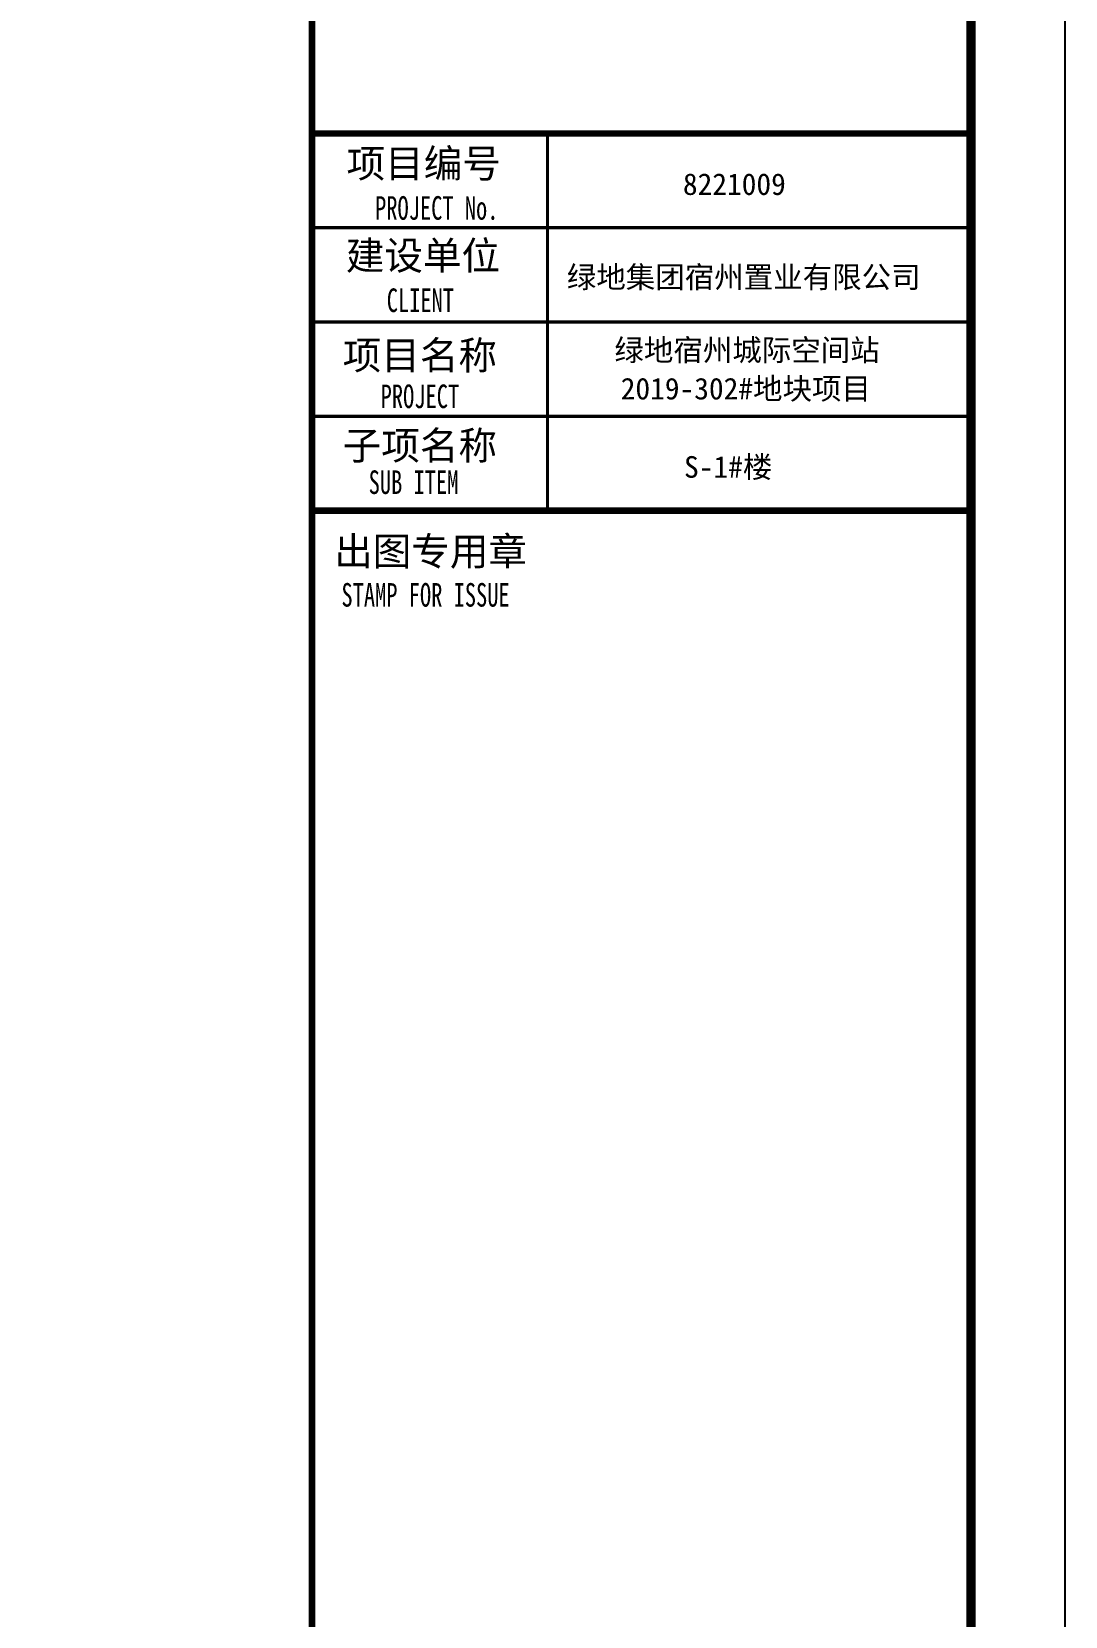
# Model space of a CAD drawing. Extents: x 1031190 to 1725648, y 733081 to 1571294.
# Drawn here: x 1172579 to 1183549, y 1222888 to 1239697 of the extents above; entities that cross this region are included whole.
import ezdxf

# ---------------------------------------------------------------- set-up
doc = ezdxf.new("R2010")
doc.units = 0
doc.header["$LTSCALE"] = 1000
doc.header["$MEASUREMENT"] = 0
doc.layers.add('ZC', color=6, linetype='Continuous', lineweight=40)
doc.layers.add('图签', color=147, linetype='Continuous', lineweight=18)
doc.layers.add('图框', color=140, linetype='Continuous')
doc.layers.add('图签文字', color=147, linetype='Continuous')
doc.styles.add('宋体', font='', dxfattribs={"height": 50})
doc.styles.add('建筑图签-1', font='simhei.ttf', dxfattribs={"width": 0.7})
doc.styles.get('宋体').set_extended_font_data('SimSun')

# ---------------------------------------------------------------- blocks, each defined once
blk = doc.blocks.new('GDGDGRDGDRGDR')
at = {"layer": '图框'}
blk.add_lwpolyline([(148132.8, -148204.2), (190182.8, -148204.2), (190182.8, -118504.2), (148132.8, -118504.2)], close=True, dxfattribs=at)
at = {"layer": '图框', "const_width": 50}
blk.add_lwpolyline([(149382.8, -147704.2), (189682.8, -147704.2), (189682.8, -119004.2), (149382.8, -119004.2)], close=True, dxfattribs=at)
blk = doc.blocks.new('A$C58EE6059')
at = {"layer": '图框'}
for points, const_width in [([(-6995, 0), (-6995, 57400)], 70), ([(-6995, 35100), (5, 35100)], 70), ([(-6995, 35100), (5, 35100)], 70), ([(-4495, 31100), (-4495, 35100)], 35), ([(-6995, 34100), (5, 34100)], 35), ([(-6995, 33100), (5, 33100)], 35), ([(-6995, 32100), (5, 32100)], 35), ([(5, 31100), (-6995, 31100)], 70)]:
    blk.add_lwpolyline(points, dxfattribs=dict(at, const_width=const_width))
at = {"layer": '图框', "style": '建筑图签-1', "width": 0.7}
for s, p in [('PROJECT No.', (-6325, 34185, -1799)), ('CLIENT', (-6201, 33206)), ('PROJECT', (-6266, 32187)), ('SUB ITEM', (-6393, 31276)), ('STAMP FOR ISSUE', (-6682, 30081))]:
    blk.add_text(s, height=250, dxfattribs=at).set_placement(p)
at = {"layer": '图签', "color": 2, "style": '宋体'}
for s, height, p in [('8221009', 229.3, (-3058, 34448)), ('绿地集团宿州置业有限公司', 229.34, (-4290, 33462)), ('绿地宿州城际空间站', 229.3, (-3785, 32688)), ('2019-302#地块项目', 229.34, (-3718, 32279)), ('S-1#楼', 229.3, (-3046, 31448))]:
    blk.add_text(s, height=height, dxfattribs=at).set_placement(p)
at = {"layer": '图签文字', "color": 7, "style": '建筑图签-1'}
for s, p in [('项目编号', (-6627, 34632)), ('建设单位', (-6635, 33655)), ('项目名称', (-6668, 32597)), ('子项名称', (-6668, 31640)), ('出图专用章', (-6759, 30518))]:
    blk.add_text(s, height=300, dxfattribs=at).set_placement(p)

msp = doc.modelspace()

# ---------------------------------------------------------------- block references
at = {"xscale": 2, "yscale": 2, "zscale": 2}
msp.add_blockref('GDGDGRDGDRGDR', (803182.9, 1498925.5), dxfattribs=at)
at = {"layer": 'ZC'}
msp.add_blockref('A$C58EE6059', (1182548.5, 1203517.1), dxfattribs=at)

doc.saveas('drawing.dxf')
